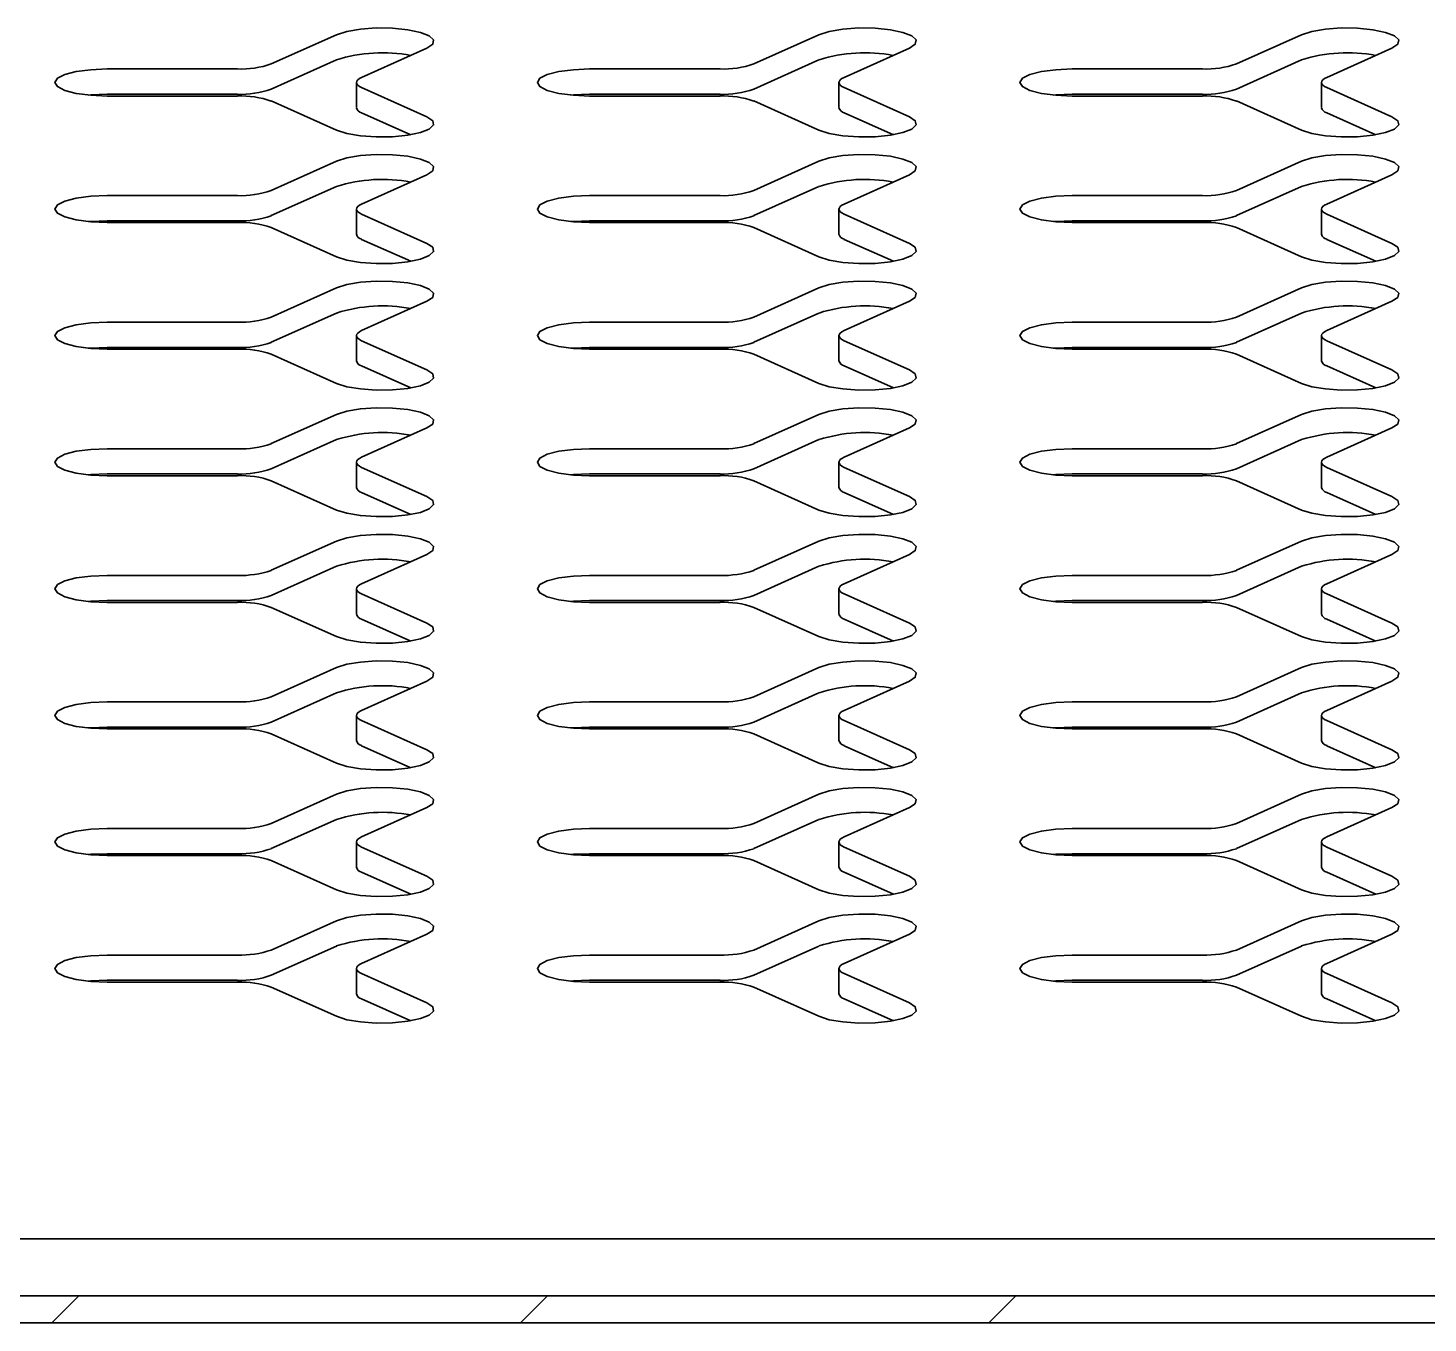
# Model space of a CAD drawing. Header units: millimetres. Extents: x 7903 to 12943, y 1512 to 5076.
# Drawn here: x 11382.9 to 11490.3, y 2355.9 to 2455.1 of the extents above; entities that cross this region are included whole.
import ezdxf

# ---------------------------------------------------------------- set-up
doc = ezdxf.new("R2010")
doc.units = ezdxf.units.MM

# ---------------------------------------------------------------- blocks, each defined once
blk = doc.blocks.new('剖面视图 C-C')
at = {"color": 7, "linetype": 'Continuous', "lineweight": 35}
for p, q in [((-191.53, 69.36), (-186.53, 71.6)), ((-154.53, 69.36), (-149.53, 71.6)), ((-117.53, 69.36), (-112.53, 71.6)), ((-184.6, 68.33), (-179.6, 70.57)), ((-147.6, 68.33), (-142.6, 70.57)), ((-110.6, 68.33), (-105.6, 70.57)), ((-194.12, 68.98), (-204.12, 68.98)), ((-186.53, 69.67), (-191.53, 67.43)), ((-157.12, 68.98), (-167.12, 68.98)), ((-149.53, 69.67), (-154.53, 67.43)), ((-120.12, 68.98), (-130.12, 68.98)), ((-112.53, 69.67), (-117.53, 67.43)), ((-185, 67.94), (-185, 66.01)), ((-148, 67.94), (-148, 66.01)), ((-111, 67.94), (-111, 66.01)), ((-204.12, 67.04), (-194.12, 67.04)), ((-194.12, 66.9), (-204.12, 66.9)), ((-184.6, 67.55), (-179.6, 65.31)), ((-167.12, 67.04), (-157.12, 67.04)), ((-157.12, 66.9), (-167.12, 66.9)), ((-147.6, 67.55), (-142.6, 65.31)), ((-130.12, 67.04), (-120.12, 67.04)), ((-120.12, 66.9), (-130.12, 66.9)), ((-110.6, 67.55), (-105.6, 65.31)), ((-191.53, 66.52), (-186.53, 64.28)), ((-180.83, 63.93), (-184.6, 65.62)), ((-154.53, 66.52), (-149.53, 64.28)), ((-143.83, 63.93), (-147.6, 65.62)), ((-117.53, 66.52), (-112.53, 64.28)), ((-106.83, 63.93), (-110.6, 65.62)), ((-191.53, 59.66), (-186.53, 61.9)), ((-154.53, 59.66), (-149.53, 61.9)), ((-117.53, 59.66), (-112.53, 61.9)), ((-184.6, 58.62), (-179.6, 60.86)), ((-147.6, 58.62), (-142.6, 60.86)), ((-110.6, 58.62), (-105.6, 60.86)), ((-194.12, 59.27), (-204.12, 59.27)), ((-186.53, 59.97), (-191.53, 57.73)), ((-157.12, 59.27), (-167.12, 59.27)), ((-149.53, 59.97), (-154.53, 57.73)), ((-120.12, 59.27), (-130.12, 59.27)), ((-112.53, 59.97), (-117.53, 57.73)), ((-185, 58.23), (-185, 56.3)), ((-148, 58.23), (-148, 56.3)), ((-111, 58.23), (-111, 56.3)), ((-204.12, 57.34), (-194.12, 57.34)), ((-194.12, 57.2), (-204.12, 57.2)), ((-184.6, 57.85), (-179.6, 55.6)), ((-167.12, 57.34), (-157.12, 57.34)), ((-157.12, 57.2), (-167.12, 57.2)), ((-147.6, 57.85), (-142.6, 55.6)), ((-130.12, 57.34), (-120.12, 57.34)), ((-120.12, 57.2), (-130.12, 57.2)), ((-110.6, 57.85), (-105.6, 55.6)), ((-191.53, 56.81), (-186.53, 54.57)), ((-180.83, 54.23), (-184.6, 55.91)), ((-154.53, 56.81), (-149.53, 54.57)), ((-143.83, 54.23), (-147.6, 55.91)), ((-117.53, 56.81), (-112.53, 54.57)), ((-106.83, 54.23), (-110.6, 55.91)), ((-191.53, 49.95), (-186.53, 52.19)), ((-154.53, 49.95), (-149.53, 52.19)), ((-117.53, 49.95), (-112.53, 52.19)), ((-184.6, 48.92), (-179.6, 51.16)), ((-147.6, 48.92), (-142.6, 51.16)), ((-110.6, 48.92), (-105.6, 51.16)), ((-194.12, 49.56), (-204.12, 49.56)), ((-186.53, 50.26), (-191.53, 48.02)), ((-157.12, 49.56), (-167.12, 49.56)), ((-149.53, 50.26), (-154.53, 48.02)), ((-120.12, 49.56), (-130.12, 49.56)), ((-112.53, 50.26), (-117.53, 48.02)), ((-185, 48.53), (-185, 46.6)), ((-148, 48.53), (-148, 46.6)), ((-111, 48.53), (-111, 46.6)), ((-204.12, 47.63), (-194.12, 47.63)), ((-194.12, 47.49), (-204.12, 47.49)), ((-184.6, 48.14), (-179.6, 45.9)), ((-167.12, 47.63), (-157.12, 47.63)), ((-157.12, 47.49), (-167.12, 47.49)), ((-147.6, 48.14), (-142.6, 45.9)), ((-130.12, 47.63), (-120.12, 47.63)), ((-120.12, 47.49), (-130.12, 47.49)), ((-110.6, 48.14), (-105.6, 45.9)), ((-191.53, 47.11), (-186.53, 44.86)), ((-180.83, 44.52), (-184.6, 46.21)), ((-154.53, 47.11), (-149.53, 44.86)), ((-143.83, 44.52), (-147.6, 46.21)), ((-117.53, 47.11), (-112.53, 44.86)), ((-106.83, 44.52), (-110.6, 46.21)), ((-191.53, 40.25), (-186.53, 42.49)), ((-154.53, 40.25), (-149.53, 42.49)), ((-117.53, 40.25), (-112.53, 42.49)), ((-184.6, 39.21), (-179.6, 41.45)), ((-147.6, 39.21), (-142.6, 41.45)), ((-110.6, 39.21), (-105.6, 41.45)), ((-194.12, 39.86), (-204.12, 39.86)), ((-186.53, 40.56), (-191.53, 38.31)), ((-157.12, 39.86), (-167.12, 39.86)), ((-149.53, 40.56), (-154.53, 38.31)), ((-120.12, 39.86), (-130.12, 39.86)), ((-112.53, 40.56), (-117.53, 38.31)), ((-185, 38.82), (-185, 36.89)), ((-148, 38.82), (-148, 36.89)), ((-111, 38.82), (-111, 36.89)), ((-204.12, 37.93), (-194.12, 37.93)), ((-194.12, 37.79), (-204.12, 37.79)), ((-184.6, 38.43), (-179.6, 36.19)), ((-167.12, 37.93), (-157.12, 37.93)), ((-157.12, 37.79), (-167.12, 37.79)), ((-147.6, 38.43), (-142.6, 36.19)), ((-130.12, 37.93), (-120.12, 37.93)), ((-120.12, 37.79), (-130.12, 37.79)), ((-110.6, 38.43), (-105.6, 36.19)), ((-191.53, 37.4), (-186.53, 35.16)), ((-180.83, 34.82), (-184.6, 36.5)), ((-154.53, 37.4), (-149.53, 35.16)), ((-143.83, 34.82), (-147.6, 36.5)), ((-117.53, 37.4), (-112.53, 35.16)), ((-106.83, 34.82), (-110.6, 36.5)), ((-191.53, 30.54), (-186.53, 32.78)), ((-154.53, 30.54), (-149.53, 32.78)), ((-117.53, 30.54), (-112.53, 32.78)), ((-184.6, 29.51), (-179.6, 31.75)), ((-147.6, 29.51), (-142.6, 31.75)), ((-110.6, 29.51), (-105.6, 31.75)), ((-194.12, 30.15), (-204.12, 30.15)), ((-186.53, 30.85), (-191.53, 28.61)), ((-157.12, 30.15), (-167.12, 30.15)), ((-149.53, 30.85), (-154.53, 28.61)), ((-120.12, 30.15), (-130.12, 30.15)), ((-112.53, 30.85), (-117.53, 28.61)), ((-185, 29.12), (-185, 27.19)), ((-148, 29.12), (-148, 27.19)), ((-111, 29.12), (-111, 27.19)), ((-204.12, 28.22), (-194.12, 28.22)), ((-194.12, 28.08), (-204.12, 28.08)), ((-184.6, 28.73), (-179.6, 26.49)), ((-167.12, 28.22), (-157.12, 28.22)), ((-157.12, 28.08), (-167.12, 28.08)), ((-147.6, 28.73), (-142.6, 26.49)), ((-130.12, 28.22), (-120.12, 28.22)), ((-120.12, 28.08), (-130.12, 28.08)), ((-110.6, 28.73), (-105.6, 26.49)), ((-191.53, 27.69), (-186.53, 25.45)), ((-154.53, 27.69), (-149.53, 25.45)), ((-117.53, 27.69), (-112.53, 25.45)), ((-180.83, 25.11), (-184.6, 26.8)), ((-143.83, 25.11), (-147.6, 26.8)), ((-106.83, 25.11), (-110.6, 26.8)), ((-191.53, 20.83), (-186.53, 23.08)), ((-154.53, 20.83), (-149.53, 23.08)), ((-117.53, 20.83), (-112.53, 23.08)), ((-184.6, 19.8), (-179.6, 22.04)), ((-147.6, 19.8), (-142.6, 22.04)), ((-110.6, 19.8), (-105.6, 22.04)), ((-194.12, 20.45), (-204.12, 20.45)), ((-186.53, 21.14), (-191.53, 18.9)), ((-157.12, 20.45), (-167.12, 20.45)), ((-149.53, 21.14), (-154.53, 18.9)), ((-120.12, 20.45), (-130.12, 20.45)), ((-112.53, 21.14), (-117.53, 18.9)), ((-185, 19.41), (-185, 17.48)), ((-148, 19.41), (-148, 17.48)), ((-111, 19.41), (-111, 17.48)), ((-204.12, 18.51), (-194.12, 18.51)), ((-194.12, 18.38), (-204.12, 18.38)), ((-184.6, 19.02), (-179.6, 16.78)), ((-167.12, 18.51), (-157.12, 18.51)), ((-157.12, 18.38), (-167.12, 18.38)), ((-147.6, 19.02), (-142.6, 16.78)), ((-130.12, 18.51), (-120.12, 18.51)), ((-120.12, 18.38), (-130.12, 18.38)), ((-110.6, 19.02), (-105.6, 16.78)), ((-191.53, 17.99), (-186.53, 15.75)), ((-154.53, 17.99), (-149.53, 15.75)), ((-117.53, 17.99), (-112.53, 15.75)), ((-180.83, 15.4), (-184.6, 17.09)), ((-143.83, 15.4), (-147.6, 17.09)), ((-106.83, 15.4), (-110.6, 17.09)), ((-191.53, 11.13), (-186.53, 13.37)), ((-154.53, 11.13), (-149.53, 13.37)), ((-117.53, 11.13), (-112.53, 13.37)), ((-184.6, 10.09), (-179.6, 12.34)), ((-147.6, 10.09), (-142.6, 12.34)), ((-110.6, 10.09), (-105.6, 12.34)), ((-194.12, 10.74), (-204.12, 10.74)), ((-186.53, 11.44), (-191.53, 9.2)), ((-157.12, 10.74), (-167.12, 10.74)), ((-149.53, 11.44), (-154.53, 9.2)), ((-120.12, 10.74), (-130.12, 10.74)), ((-112.53, 11.44), (-117.53, 9.2)), ((-185, 9.71), (-185, 7.77)), ((-148, 9.71), (-148, 7.77)), ((-111, 9.71), (-111, 7.77)), ((-204.12, 8.81), (-194.12, 8.81)), ((-194.12, 8.67), (-204.12, 8.67)), ((-184.6, 9.32), (-179.6, 7.08)), ((-167.12, 8.81), (-157.12, 8.81)), ((-157.12, 8.67), (-167.12, 8.67)), ((-147.6, 9.32), (-142.6, 7.08)), ((-130.12, 8.81), (-120.12, 8.81)), ((-120.12, 8.67), (-130.12, 8.67)), ((-110.6, 9.32), (-105.6, 7.08)), ((-191.53, 8.28), (-186.53, 6.04)), ((-154.53, 8.28), (-149.53, 6.04)), ((-117.53, 8.28), (-112.53, 6.04)), ((-180.83, 5.7), (-184.6, 7.39)), ((-143.83, 5.7), (-147.6, 7.39)), ((-106.83, 5.7), (-110.6, 7.39)), ((-191.53, 1.42), (-186.53, 3.66)), ((-154.53, 1.42), (-149.53, 3.66)), ((-117.53, 1.42), (-112.53, 3.66)), ((-184.6, 0.39), (-179.6, 2.63)), ((-147.6, 0.39), (-142.6, 2.63)), ((-110.6, 0.39), (-105.6, 2.63)), ((-186.53, 1.73), (-191.53, -0.51)), ((-149.53, 1.73), (-154.53, -0.51)), ((-112.53, 1.73), (-117.53, -0.51)), ((-194.12, 1.04), (-204.12, 1.04)), ((-185, 0), (-185, -1.93)), ((-157.12, 1.04), (-167.12, 1.04)), ((-148, 0), (-148, -1.93)), ((-120.12, 1.04), (-130.12, 1.04)), ((-111, 0), (-111, -1.93)), ((-204.12, -0.9), (-194.12, -0.9)), ((-194.12, -1.04), (-204.12, -1.04)), ((-184.6, -0.39), (-179.6, -2.63)), ((-167.12, -0.9), (-157.12, -0.9)), ((-157.12, -1.04), (-167.12, -1.04)), ((-147.6, -0.39), (-142.6, -2.63)), ((-130.12, -0.9), (-120.12, -0.9)), ((-120.12, -1.04), (-130.12, -1.04)), ((-110.6, -0.39), (-105.6, -2.63)), ((-191.53, -1.42), (-186.53, -3.66)), ((-154.53, -1.42), (-149.53, -3.66)), ((-117.53, -1.42), (-112.53, -3.66)), ((-180.83, -4.01), (-184.6, -2.32)), ((-143.83, -4.01), (-147.6, -2.32)), ((-106.83, -4.01), (-110.6, -2.32)), ((-595.08, -20.71), (54.92, -20.71)), ((-595.08, -20.71), (54.92, -20.71)), ((152.92, -25.1), (-693.08, -25.1)), ((154.92, -27.17), (-695.08, -27.17))]:
    blk.add_line(p, q, dxfattribs=at)
at = {"color": 7, "linetype": 'Continuous', "lineweight": 35, "flags": 128}
for points in [[(-179.6, 70.57), (-179.15, 70.87), (-179.08, 71.2), (-179.41, 71.51), (-180.09, 71.78), (-181.06, 71.98), (-182.23, 72.1), (-183.48, 72.12), (-184.69, 72.03), (-185.74, 71.86), (-186.53, 71.6)], [(-142.6, 70.57), (-142.15, 70.87), (-142.08, 71.2), (-142.41, 71.51), (-143.09, 71.78), (-144.06, 71.98), (-145.23, 72.1), (-146.48, 72.12), (-147.69, 72.03), (-148.74, 71.86), (-149.53, 71.6)], [(-105.6, 70.57), (-105.15, 70.87), (-105.08, 71.2), (-105.41, 71.51), (-106.09, 71.78), (-107.06, 71.98), (-108.23, 72.1), (-109.48, 72.12), (-110.69, 72.03), (-111.74, 71.86), (-112.53, 71.6)], [(-204.12, 68.98), (-205.36, 68.92), (-206.48, 68.78), (-207.36, 68.55), (-207.93, 68.26), (-208.12, 67.94), (-207.93, 67.62), (-207.36, 67.33), (-206.48, 67.1), (-205.36, 66.96), (-204.12, 66.9)], [(-167.12, 68.98), (-168.36, 68.92), (-169.48, 68.78), (-170.36, 68.55), (-170.93, 68.26), (-171.12, 67.94), (-170.93, 67.62), (-170.36, 67.33), (-169.48, 67.1), (-168.36, 66.96), (-167.12, 66.9)], [(-130.12, 68.98), (-131.36, 68.92), (-132.48, 68.78), (-133.36, 68.55), (-133.93, 68.26), (-134.12, 67.94), (-133.93, 67.62), (-133.36, 67.33), (-132.48, 67.1), (-131.36, 66.96), (-130.12, 66.9)], [(-184.6, 68.33), (-184.77, 68.24), (-184.9, 68.14), (-184.97, 68.04), (-185, 67.94), (-184.97, 67.84), (-184.9, 67.74), (-184.77, 67.64), (-184.6, 67.55)], [(-147.6, 68.33), (-147.77, 68.24), (-147.9, 68.14), (-147.97, 68.04), (-148, 67.94), (-147.97, 67.84), (-147.9, 67.74), (-147.77, 67.64), (-147.6, 67.55)], [(-110.6, 68.33), (-110.77, 68.24), (-110.9, 68.14), (-110.97, 68.04), (-111, 67.94), (-110.97, 67.84), (-110.9, 67.74), (-110.77, 67.64), (-110.6, 67.55)], [(-205.56, 66.97), (-205.36, 66.99), (-204.12, 67.04)], [(-168.56, 66.97), (-168.36, 66.99), (-167.12, 67.04)], [(-131.56, 66.97), (-131.36, 66.99), (-130.12, 67.04)], [(-186.53, 64.28), (-185.74, 64.02), (-184.69, 63.85), (-183.48, 63.76), (-182.23, 63.78), (-181.06, 63.9), (-180.09, 64.1), (-179.41, 64.37), (-179.08, 64.68), (-179.15, 65.01), (-179.6, 65.31)], [(-149.53, 64.28), (-148.74, 64.02), (-147.69, 63.85), (-146.48, 63.76), (-145.23, 63.78), (-144.06, 63.9), (-143.09, 64.1), (-142.41, 64.37), (-142.08, 64.68), (-142.15, 65.01), (-142.6, 65.31)], [(-112.53, 64.28), (-111.74, 64.02), (-110.69, 63.85), (-109.48, 63.76), (-108.23, 63.78), (-107.06, 63.9), (-106.09, 64.1), (-105.41, 64.37), (-105.08, 64.68), (-105.15, 65.01), (-105.6, 65.31)], [(-179.6, 60.86), (-179.15, 61.17), (-179.08, 61.49), (-179.41, 61.8), (-180.09, 62.07), (-181.06, 62.28), (-182.23, 62.39), (-183.48, 62.41), (-184.69, 62.33), (-185.74, 62.15), (-186.53, 61.9)], [(-142.6, 60.86), (-142.15, 61.17), (-142.08, 61.49), (-142.41, 61.8), (-143.09, 62.07), (-144.06, 62.28), (-145.23, 62.39), (-146.48, 62.41), (-147.69, 62.33), (-148.74, 62.15), (-149.53, 61.9)], [(-105.6, 60.86), (-105.15, 61.17), (-105.08, 61.49), (-105.41, 61.8), (-106.09, 62.07), (-107.06, 62.28), (-108.23, 62.39), (-109.48, 62.41), (-110.69, 62.33), (-111.74, 62.15), (-112.53, 61.9)], [(-204.12, 59.27), (-205.36, 59.22), (-206.48, 59.07), (-207.36, 58.84), (-207.93, 58.55), (-208.12, 58.23), (-207.93, 57.91), (-207.36, 57.63), (-206.48, 57.4), (-205.36, 57.25), (-204.12, 57.2)], [(-167.12, 59.27), (-168.36, 59.22), (-169.48, 59.07), (-170.36, 58.84), (-170.93, 58.55), (-171.12, 58.23), (-170.93, 57.91), (-170.36, 57.63), (-169.48, 57.4), (-168.36, 57.25), (-167.12, 57.2)], [(-130.12, 59.27), (-131.36, 59.22), (-132.48, 59.07), (-133.36, 58.84), (-133.93, 58.55), (-134.12, 58.23), (-133.93, 57.91), (-133.36, 57.63), (-132.48, 57.4), (-131.36, 57.25), (-130.12, 57.2)], [(-184.6, 58.62), (-184.77, 58.53), (-184.9, 58.44), (-184.97, 58.34), (-185, 58.23), (-184.97, 58.13), (-184.9, 58.03), (-184.77, 57.94), (-184.6, 57.85)], [(-147.6, 58.62), (-147.77, 58.53), (-147.9, 58.44), (-147.97, 58.34), (-148, 58.23), (-147.97, 58.13), (-147.9, 58.03), (-147.77, 57.94), (-147.6, 57.85)], [(-110.6, 58.62), (-110.77, 58.53), (-110.9, 58.44), (-110.97, 58.34), (-111, 58.23), (-110.97, 58.13), (-110.9, 58.03), (-110.77, 57.94), (-110.6, 57.85)], [(-205.56, 57.27), (-205.36, 57.29), (-204.12, 57.34)], [(-168.56, 57.27), (-168.36, 57.29), (-167.12, 57.34)], [(-131.56, 57.27), (-131.36, 57.29), (-130.12, 57.34)], [(-186.53, 54.57), (-185.74, 54.32), (-184.69, 54.14), (-183.48, 54.06), (-182.23, 54.07), (-181.06, 54.19), (-180.09, 54.39), (-179.41, 54.67), (-179.08, 54.98), (-179.15, 55.3), (-179.6, 55.6)], [(-149.53, 54.57), (-148.74, 54.32), (-147.69, 54.14), (-146.48, 54.06), (-145.23, 54.07), (-144.06, 54.19), (-143.09, 54.39), (-142.41, 54.67), (-142.08, 54.98), (-142.15, 55.3), (-142.6, 55.6)], [(-112.53, 54.57), (-111.74, 54.32), (-110.69, 54.14), (-109.48, 54.06), (-108.23, 54.07), (-107.06, 54.19), (-106.09, 54.39), (-105.41, 54.67), (-105.08, 54.98), (-105.15, 55.3), (-105.6, 55.6)], [(-179.6, 51.16), (-179.15, 51.46), (-179.08, 51.78), (-179.41, 52.1), (-180.09, 52.37), (-181.06, 52.57), (-182.23, 52.69), (-183.48, 52.71), (-184.69, 52.62), (-185.74, 52.45), (-186.53, 52.19)], [(-142.6, 51.16), (-142.15, 51.46), (-142.08, 51.78), (-142.41, 52.1), (-143.09, 52.37), (-144.06, 52.57), (-145.23, 52.69), (-146.48, 52.71), (-147.69, 52.62), (-148.74, 52.45), (-149.53, 52.19)], [(-105.6, 51.16), (-105.15, 51.46), (-105.08, 51.78), (-105.41, 52.1), (-106.09, 52.37), (-107.06, 52.57), (-108.23, 52.69), (-109.48, 52.71), (-110.69, 52.62), (-111.74, 52.45), (-112.53, 52.19)], [(-204.12, 49.56), (-205.36, 49.51), (-206.48, 49.37), (-207.36, 49.14), (-207.93, 48.85), (-208.12, 48.53), (-207.93, 48.21), (-207.36, 47.92), (-206.48, 47.69), (-205.36, 47.54), (-204.12, 47.49)], [(-167.12, 49.56), (-168.36, 49.51), (-169.48, 49.37), (-170.36, 49.14), (-170.93, 48.85), (-171.12, 48.53), (-170.93, 48.21), (-170.36, 47.92), (-169.48, 47.69), (-168.36, 47.54), (-167.12, 47.49)], [(-130.12, 49.56), (-131.36, 49.51), (-132.48, 49.37), (-133.36, 49.14), (-133.93, 48.85), (-134.12, 48.53), (-133.93, 48.21), (-133.36, 47.92), (-132.48, 47.69), (-131.36, 47.54), (-130.12, 47.49)], [(-184.6, 48.92), (-184.77, 48.83), (-184.9, 48.73), (-184.97, 48.63), (-185, 48.53), (-184.97, 48.43), (-184.9, 48.33), (-184.77, 48.23), (-184.6, 48.14)], [(-147.6, 48.92), (-147.77, 48.83), (-147.9, 48.73), (-147.97, 48.63), (-148, 48.53), (-147.97, 48.43), (-147.9, 48.33), (-147.77, 48.23), (-147.6, 48.14)], [(-110.6, 48.92), (-110.77, 48.83), (-110.9, 48.73), (-110.97, 48.63), (-111, 48.53), (-110.97, 48.43), (-110.9, 48.33), (-110.77, 48.23), (-110.6, 48.14)], [(-205.56, 47.56), (-205.36, 47.58), (-204.12, 47.63)], [(-168.56, 47.56), (-168.36, 47.58), (-167.12, 47.63)], [(-131.56, 47.56), (-131.36, 47.58), (-130.12, 47.63)], [(-186.53, 44.86), (-185.74, 44.61), (-184.69, 44.44), (-183.48, 44.35), (-182.23, 44.37), (-181.06, 44.48), (-180.09, 44.69), (-179.41, 44.96), (-179.08, 45.27), (-179.15, 45.6), (-179.6, 45.9)], [(-149.53, 44.86), (-148.74, 44.61), (-147.69, 44.44), (-146.48, 44.35), (-145.23, 44.37), (-144.06, 44.48), (-143.09, 44.69), (-142.41, 44.96), (-142.08, 45.27), (-142.15, 45.6), (-142.6, 45.9)], [(-112.53, 44.86), (-111.74, 44.61), (-110.69, 44.44), (-109.48, 44.35), (-108.23, 44.37), (-107.06, 44.48), (-106.09, 44.69), (-105.41, 44.96), (-105.08, 45.27), (-105.15, 45.6), (-105.6, 45.9)], [(-179.6, 41.45), (-179.15, 41.75), (-179.08, 42.08), (-179.41, 42.39), (-180.09, 42.66), (-181.06, 42.87), (-182.23, 42.98), (-183.48, 43), (-184.69, 42.92), (-185.74, 42.74), (-186.53, 42.49)], [(-142.6, 41.45), (-142.15, 41.75), (-142.08, 42.08), (-142.41, 42.39), (-143.09, 42.66), (-144.06, 42.87), (-145.23, 42.98), (-146.48, 43), (-147.69, 42.92), (-148.74, 42.74), (-149.53, 42.49)], [(-105.6, 41.45), (-105.15, 41.75), (-105.08, 42.08), (-105.41, 42.39), (-106.09, 42.66), (-107.06, 42.87), (-108.23, 42.98), (-109.48, 43), (-110.69, 42.92), (-111.74, 42.74), (-112.53, 42.49)], [(-204.12, 39.86), (-205.36, 39.81), (-206.48, 39.66), (-207.36, 39.43), (-207.93, 39.14), (-208.12, 38.82), (-207.93, 38.5), (-207.36, 38.21), (-206.48, 37.99), (-205.36, 37.84), (-204.12, 37.79)], [(-167.12, 39.86), (-168.36, 39.81), (-169.48, 39.66), (-170.36, 39.43), (-170.93, 39.14), (-171.12, 38.82), (-170.93, 38.5), (-170.36, 38.21), (-169.48, 37.99), (-168.36, 37.84), (-167.12, 37.79)], [(-130.12, 39.86), (-131.36, 39.81), (-132.48, 39.66), (-133.36, 39.43), (-133.93, 39.14), (-134.12, 38.82), (-133.93, 38.5), (-133.36, 38.21), (-132.48, 37.99), (-131.36, 37.84), (-130.12, 37.79)], [(-184.6, 39.21), (-184.77, 39.12), (-184.9, 39.02), (-184.97, 38.92), (-185, 38.82), (-184.97, 38.72), (-184.9, 38.62), (-184.77, 38.53), (-184.6, 38.43)], [(-147.6, 39.21), (-147.77, 39.12), (-147.9, 39.02), (-147.97, 38.92), (-148, 38.82), (-147.97, 38.72), (-147.9, 38.62), (-147.77, 38.53), (-147.6, 38.43)], [(-110.6, 39.21), (-110.77, 39.12), (-110.9, 39.02), (-110.97, 38.92), (-111, 38.82), (-110.97, 38.72), (-110.9, 38.62), (-110.77, 38.53), (-110.6, 38.43)], [(-205.56, 37.86), (-205.36, 37.88), (-204.12, 37.93)], [(-168.56, 37.86), (-168.36, 37.88), (-167.12, 37.93)], [(-131.56, 37.86), (-131.36, 37.88), (-130.12, 37.93)], [(-186.53, 35.16), (-185.74, 34.91), (-184.69, 34.73), (-183.48, 34.65), (-182.23, 34.66), (-181.06, 34.78), (-180.09, 34.98), (-179.41, 35.25), (-179.08, 35.57), (-179.15, 35.89), (-179.6, 36.19)], [(-149.53, 35.16), (-148.74, 34.91), (-147.69, 34.73), (-146.48, 34.65), (-145.23, 34.66), (-144.06, 34.78), (-143.09, 34.98), (-142.41, 35.25), (-142.08, 35.57), (-142.15, 35.89), (-142.6, 36.19)], [(-112.53, 35.16), (-111.74, 34.91), (-110.69, 34.73), (-109.48, 34.65), (-108.23, 34.66), (-107.06, 34.78), (-106.09, 34.98), (-105.41, 35.25), (-105.08, 35.57), (-105.15, 35.89), (-105.6, 36.19)], [(-179.6, 31.75), (-179.15, 32.05), (-179.08, 32.37), (-179.41, 32.69), (-180.09, 32.96), (-181.06, 33.16), (-182.23, 33.28), (-183.48, 33.29), (-184.69, 33.21), (-185.74, 33.03), (-186.53, 32.78)], [(-142.6, 31.75), (-142.15, 32.05), (-142.08, 32.37), (-142.41, 32.69), (-143.09, 32.96), (-144.06, 33.16), (-145.23, 33.28), (-146.48, 33.29), (-147.69, 33.21), (-148.74, 33.03), (-149.53, 32.78)], [(-105.6, 31.75), (-105.15, 32.05), (-105.08, 32.37), (-105.41, 32.69), (-106.09, 32.96), (-107.06, 33.16), (-108.23, 33.28), (-109.48, 33.29), (-110.69, 33.21), (-111.74, 33.03), (-112.53, 32.78)], [(-204.12, 30.15), (-205.36, 30.1), (-206.48, 29.95), (-207.36, 29.73), (-207.93, 29.44), (-208.12, 29.12), (-207.93, 28.8), (-207.36, 28.51), (-206.48, 28.28), (-205.36, 28.13), (-204.12, 28.08)], [(-167.12, 30.15), (-168.36, 30.1), (-169.48, 29.95), (-170.36, 29.73), (-170.93, 29.44), (-171.12, 29.12), (-170.93, 28.8), (-170.36, 28.51), (-169.48, 28.28), (-168.36, 28.13), (-167.12, 28.08)], [(-130.12, 30.15), (-131.36, 30.1), (-132.48, 29.95), (-133.36, 29.73), (-133.93, 29.44), (-134.12, 29.12), (-133.93, 28.8), (-133.36, 28.51), (-132.48, 28.28), (-131.36, 28.13), (-130.12, 28.08)], [(-184.6, 29.51), (-184.77, 29.41), (-184.9, 29.32), (-184.97, 29.22), (-185, 29.12), (-184.97, 29.02), (-184.9, 28.92), (-184.77, 28.82), (-184.6, 28.73)], [(-147.6, 29.51), (-147.77, 29.41), (-147.9, 29.32), (-147.97, 29.22), (-148, 29.12), (-147.97, 29.02), (-147.9, 28.92), (-147.77, 28.82), (-147.6, 28.73)], [(-110.6, 29.51), (-110.77, 29.41), (-110.9, 29.32), (-110.97, 29.22), (-111, 29.12), (-110.97, 29.02), (-110.9, 28.92), (-110.77, 28.82), (-110.6, 28.73)], [(-205.56, 28.15), (-205.36, 28.17), (-204.12, 28.22)], [(-168.56, 28.15), (-168.36, 28.17), (-167.12, 28.22)], [(-131.56, 28.15), (-131.36, 28.17), (-130.12, 28.22)], [(-186.53, 25.45), (-185.74, 25.2), (-184.69, 25.02), (-183.48, 24.94), (-182.23, 24.96), (-181.06, 25.07), (-180.09, 25.28), (-179.41, 25.55), (-179.08, 25.86), (-179.15, 26.19), (-179.6, 26.49)], [(-149.53, 25.45), (-148.74, 25.2), (-147.69, 25.02), (-146.48, 24.94), (-145.23, 24.96), (-144.06, 25.07), (-143.09, 25.28), (-142.41, 25.55), (-142.08, 25.86), (-142.15, 26.19), (-142.6, 26.49)], [(-112.53, 25.45), (-111.74, 25.2), (-110.69, 25.02), (-109.48, 24.94), (-108.23, 24.96), (-107.06, 25.07), (-106.09, 25.28), (-105.41, 25.55), (-105.08, 25.86), (-105.15, 26.19), (-105.6, 26.49)], [(-179.6, 22.04), (-179.15, 22.34), (-179.08, 22.67), (-179.41, 22.98), (-180.09, 23.25), (-181.06, 23.46), (-182.23, 23.57), (-183.48, 23.59), (-184.69, 23.5), (-185.74, 23.33), (-186.53, 23.08)], [(-142.6, 22.04), (-142.15, 22.34), (-142.08, 22.67), (-142.41, 22.98), (-143.09, 23.25), (-144.06, 23.46), (-145.23, 23.57), (-146.48, 23.59), (-147.69, 23.5), (-148.74, 23.33), (-149.53, 23.08)], [(-105.6, 22.04), (-105.15, 22.34), (-105.08, 22.67), (-105.41, 22.98), (-106.09, 23.25), (-107.06, 23.46), (-108.23, 23.57), (-109.48, 23.59), (-110.69, 23.5), (-111.74, 23.33), (-112.53, 23.08)], [(-204.12, 20.45), (-205.36, 20.4), (-206.48, 20.25), (-207.36, 20.02), (-207.93, 19.73), (-208.12, 19.41), (-207.93, 19.09), (-207.36, 18.8), (-206.48, 18.57), (-205.36, 18.43), (-204.12, 18.38)], [(-167.12, 20.45), (-168.36, 20.4), (-169.48, 20.25), (-170.36, 20.02), (-170.93, 19.73), (-171.12, 19.41), (-170.93, 19.09), (-170.36, 18.8), (-169.48, 18.57), (-168.36, 18.43), (-167.12, 18.38)], [(-130.12, 20.45), (-131.36, 20.4), (-132.48, 20.25), (-133.36, 20.02), (-133.93, 19.73), (-134.12, 19.41), (-133.93, 19.09), (-133.36, 18.8), (-132.48, 18.57), (-131.36, 18.43), (-130.12, 18.38)], [(-184.6, 19.8), (-184.77, 19.71), (-184.9, 19.61), (-184.97, 19.51), (-185, 19.41), (-184.97, 19.31), (-184.9, 19.21), (-184.77, 19.11), (-184.6, 19.02)], [(-147.6, 19.8), (-147.77, 19.71), (-147.9, 19.61), (-147.97, 19.51), (-148, 19.41), (-147.97, 19.31), (-147.9, 19.21), (-147.77, 19.11), (-147.6, 19.02)], [(-110.6, 19.8), (-110.77, 19.71), (-110.9, 19.61), (-110.97, 19.51), (-111, 19.41), (-110.97, 19.31), (-110.9, 19.21), (-110.77, 19.11), (-110.6, 19.02)], [(-205.56, 18.45), (-205.36, 18.46), (-204.12, 18.51)], [(-168.56, 18.45), (-168.36, 18.46), (-167.12, 18.51)], [(-131.56, 18.45), (-131.36, 18.46), (-130.12, 18.51)], [(-186.53, 15.75), (-185.74, 15.49), (-184.69, 15.32), (-183.48, 15.23), (-182.23, 15.25), (-181.06, 15.37), (-180.09, 15.57), (-179.41, 15.84), (-179.08, 16.16), (-179.15, 16.48), (-179.6, 16.78)], [(-149.53, 15.75), (-148.74, 15.49), (-147.69, 15.32), (-146.48, 15.23), (-145.23, 15.25), (-144.06, 15.37), (-143.09, 15.57), (-142.41, 15.84), (-142.08, 16.16), (-142.15, 16.48), (-142.6, 16.78)], [(-112.53, 15.75), (-111.74, 15.49), (-110.69, 15.32), (-109.48, 15.23), (-108.23, 15.25), (-107.06, 15.37), (-106.09, 15.57), (-105.41, 15.84), (-105.08, 16.16), (-105.15, 16.48), (-105.6, 16.78)], [(-179.6, 12.34), (-179.15, 12.64), (-179.08, 12.96), (-179.41, 13.27), (-180.09, 13.55), (-181.06, 13.75), (-182.23, 13.87), (-183.48, 13.88), (-184.69, 13.8), (-185.74, 13.62), (-186.53, 13.37)], [(-142.6, 12.34), (-142.15, 12.64), (-142.08, 12.96), (-142.41, 13.27), (-143.09, 13.55), (-144.06, 13.75), (-145.23, 13.87), (-146.48, 13.88), (-147.69, 13.8), (-148.74, 13.62), (-149.53, 13.37)], [(-105.6, 12.34), (-105.15, 12.64), (-105.08, 12.96), (-105.41, 13.27), (-106.09, 13.55), (-107.06, 13.75), (-108.23, 13.87), (-109.48, 13.88), (-110.69, 13.8), (-111.74, 13.62), (-112.53, 13.37)], [(-204.12, 10.74), (-205.36, 10.69), (-206.48, 10.54), (-207.36, 10.31), (-207.93, 10.03), (-208.12, 9.71), (-207.93, 9.39), (-207.36, 9.1), (-206.48, 8.87), (-205.36, 8.72), (-204.12, 8.67)], [(-167.12, 10.74), (-168.36, 10.69), (-169.48, 10.54), (-170.36, 10.31), (-170.93, 10.03), (-171.12, 9.71), (-170.93, 9.39), (-170.36, 9.1), (-169.48, 8.87), (-168.36, 8.72), (-167.12, 8.67)], [(-130.12, 10.74), (-131.36, 10.69), (-132.48, 10.54), (-133.36, 10.31), (-133.93, 10.03), (-134.12, 9.71), (-133.93, 9.39), (-133.36, 9.1), (-132.48, 8.87), (-131.36, 8.72), (-130.12, 8.67)], [(-184.6, 10.09), (-184.77, 10), (-184.9, 9.91), (-184.97, 9.81), (-185, 9.71), (-184.97, 9.6), (-184.9, 9.5), (-184.77, 9.41), (-184.6, 9.32)], [(-147.6, 10.09), (-147.77, 10), (-147.9, 9.91), (-147.97, 9.81), (-148, 9.71), (-147.97, 9.6), (-147.9, 9.5), (-147.77, 9.41), (-147.6, 9.32)], [(-110.6, 10.09), (-110.77, 10), (-110.9, 9.91), (-110.97, 9.81), (-111, 9.71), (-110.97, 9.6), (-110.9, 9.5), (-110.77, 9.41), (-110.6, 9.32)], [(-205.56, 8.74), (-205.36, 8.76), (-204.12, 8.81)], [(-168.56, 8.74), (-168.36, 8.76), (-167.12, 8.81)], [(-131.56, 8.74), (-131.36, 8.76), (-130.12, 8.81)], [(-186.53, 6.04), (-185.74, 5.79), (-184.69, 5.61), (-183.48, 5.53), (-182.23, 5.55), (-181.06, 5.66), (-180.09, 5.87), (-179.41, 6.14), (-179.08, 6.45), (-179.15, 6.77), (-179.6, 7.08)], [(-149.53, 6.04), (-148.74, 5.79), (-147.69, 5.61), (-146.48, 5.53), (-145.23, 5.55), (-144.06, 5.66), (-143.09, 5.87), (-142.41, 6.14), (-142.08, 6.45), (-142.15, 6.77), (-142.6, 7.08)], [(-112.53, 6.04), (-111.74, 5.79), (-110.69, 5.61), (-109.48, 5.53), (-108.23, 5.55), (-107.06, 5.66), (-106.09, 5.87), (-105.41, 6.14), (-105.08, 6.45), (-105.15, 6.77), (-105.6, 7.08)], [(-179.6, 2.63), (-179.15, 2.93), (-179.08, 3.26), (-179.41, 3.57), (-180.09, 3.84), (-181.06, 4.04), (-182.23, 4.16), (-183.48, 4.18), (-184.69, 4.09), (-185.74, 3.92), (-186.53, 3.66)], [(-142.6, 2.63), (-142.15, 2.93), (-142.08, 3.26), (-142.41, 3.57), (-143.09, 3.84), (-144.06, 4.04), (-145.23, 4.16), (-146.48, 4.18), (-147.69, 4.09), (-148.74, 3.92), (-149.53, 3.66)], [(-105.6, 2.63), (-105.15, 2.93), (-105.08, 3.26), (-105.41, 3.57), (-106.09, 3.84), (-107.06, 4.04), (-108.23, 4.16), (-109.48, 4.18), (-110.69, 4.09), (-111.74, 3.92), (-112.53, 3.66)], [(-204.12, 1.04), (-205.36, 0.98), (-206.48, 0.84), (-207.36, 0.61), (-207.93, 0.32), (-208.12, 0), (-207.93, -0.32), (-207.36, -0.61), (-206.48, -0.84), (-205.36, -0.98), (-204.12, -1.04)], [(-184.6, 0.39), (-184.77, 0.3), (-184.9, 0.2), (-184.97, 0.1), (-185, 0), (-184.97, -0.1), (-184.9, -0.2), (-184.77, -0.3), (-184.6, -0.39)], [(-167.12, 1.04), (-168.36, 0.98), (-169.48, 0.84), (-170.36, 0.61), (-170.93, 0.32), (-171.12, 0), (-170.93, -0.32), (-170.36, -0.61), (-169.48, -0.84), (-168.36, -0.98), (-167.12, -1.04)], [(-147.6, 0.39), (-147.77, 0.3), (-147.9, 0.2), (-147.97, 0.1), (-148, 0), (-147.97, -0.1), (-147.9, -0.2), (-147.77, -0.3), (-147.6, -0.39)], [(-130.12, 1.04), (-131.36, 0.98), (-132.48, 0.84), (-133.36, 0.61), (-133.93, 0.32), (-134.12, 0), (-133.93, -0.32), (-133.36, -0.61), (-132.48, -0.84), (-131.36, -0.98), (-130.12, -1.04)], [(-110.6, 0.39), (-110.77, 0.3), (-110.9, 0.2), (-110.97, 0.1), (-111, 0), (-110.97, -0.1), (-110.9, -0.2), (-110.77, -0.3), (-110.6, -0.39)], [(-205.56, -0.97), (-205.36, -0.95), (-204.12, -0.9)], [(-168.56, -0.97), (-168.36, -0.95), (-167.12, -0.9)], [(-131.56, -0.97), (-131.36, -0.95), (-130.12, -0.9)], [(-186.53, -3.66), (-185.74, -3.92), (-184.69, -4.09), (-183.48, -4.18), (-182.23, -4.16), (-181.06, -4.04), (-180.09, -3.84), (-179.41, -3.57), (-179.08, -3.26), (-179.15, -2.93), (-179.6, -2.63)], [(-149.53, -3.66), (-148.74, -3.92), (-147.69, -4.09), (-146.48, -4.18), (-145.23, -4.16), (-144.06, -4.04), (-143.09, -3.84), (-142.41, -3.57), (-142.08, -3.26), (-142.15, -2.93), (-142.6, -2.63)], [(-112.53, -3.66), (-111.74, -3.92), (-110.69, -4.09), (-109.48, -4.18), (-108.23, -4.16), (-107.06, -4.04), (-106.09, -3.84), (-105.41, -3.57), (-105.08, -3.26), (-105.15, -2.93), (-105.6, -2.63)]]:
    blk.add_lwpolyline(points, dxfattribs=at)
at = {"color": 7, "linetype": 'Continuous', "lineweight": 35}
for centre, radius, start, end in [((-183, 58.57), 11.65, 79.2782, 107.6041), ((-146, 58.57), 11.65, 79.2782, 107.6041), ((-109, 58.57), 11.65, 79.2782, 107.6041), ((-193.86, 76.1), 7.13, 267.876, 289.1216), ((-156.86, 76.1), 7.13, 267.876, 289.1216), ((-119.86, 76.1), 7.13, 267.876, 289.1216), ((-193.86, 74.16), 7.13, 267.876, 289.1216), ((-193.86, 59.78), 7.13, 70.8784, 92.124), ((-156.86, 74.16), 7.13, 267.876, 289.1216), ((-156.86, 59.78), 7.13, 70.8784, 92.124), ((-119.86, 74.16), 7.13, 267.876, 289.1216), ((-119.86, 59.78), 7.13, 70.8784, 92.124), ((-184.47, 66.15), 0.55, 195.469, 256.5169), ((-147.47, 66.15), 0.55, 195.469, 256.5169), ((-110.47, 66.15), 0.55, 195.469, 256.5169), ((-183, 48.86), 11.65, 79.2782, 107.6041), ((-146, 48.86), 11.65, 79.2782, 107.6041), ((-109, 48.86), 11.65, 79.2782, 107.6041), ((-193.86, 66.39), 7.13, 267.876, 289.1216), ((-156.86, 66.39), 7.13, 267.876, 289.1216), ((-119.86, 66.39), 7.13, 267.876, 289.1216), ((-193.86, 64.46), 7.13, 267.876, 289.1216), ((-193.86, 50.08), 7.13, 70.8784, 92.124), ((-156.86, 64.46), 7.13, 267.876, 289.1216), ((-156.86, 50.08), 7.13, 70.8784, 92.124), ((-119.86, 64.46), 7.13, 267.876, 289.1216), ((-119.86, 50.08), 7.13, 70.8784, 92.124), ((-184.47, 56.45), 0.55, 195.469, 256.5169), ((-147.47, 56.45), 0.55, 195.469, 256.5169), ((-110.47, 56.45), 0.55, 195.469, 256.5169), ((-183, 39.16), 11.65, 79.2782, 107.6041), ((-146, 39.16), 11.65, 79.2782, 107.6041), ((-109, 39.16), 11.65, 79.2782, 107.6041), ((-193.86, 56.68), 7.13, 267.876, 289.1216), ((-156.86, 56.68), 7.13, 267.876, 289.1216), ((-119.86, 56.68), 7.13, 267.876, 289.1216), ((-193.86, 54.75), 7.13, 267.876, 289.1216), ((-193.86, 40.37), 7.13, 70.8784, 92.124), ((-156.86, 54.75), 7.13, 267.876, 289.1216), ((-156.86, 40.37), 7.13, 70.8784, 92.124), ((-119.86, 54.75), 7.13, 267.876, 289.1216), ((-119.86, 40.37), 7.13, 70.8784, 92.124), ((-184.47, 46.74), 0.55, 195.469, 256.5169), ((-147.47, 46.74), 0.55, 195.469, 256.5169), ((-110.47, 46.74), 0.55, 195.469, 256.5169), ((-183, 29.45), 11.65, 79.2782, 107.6041), ((-146, 29.45), 11.65, 79.2782, 107.6041), ((-109, 29.45), 11.65, 79.2782, 107.6041), ((-193.86, 46.98), 7.13, 267.876, 289.1216), ((-156.86, 46.98), 7.13, 267.876, 289.1216), ((-119.86, 46.98), 7.13, 267.876, 289.1216), ((-193.86, 45.05), 7.13, 267.876, 289.1216), ((-193.86, 30.67), 7.13, 70.8784, 92.124), ((-156.86, 45.05), 7.13, 267.876, 289.1216), ((-156.86, 30.67), 7.13, 70.8784, 92.124), ((-119.86, 45.05), 7.13, 267.876, 289.1216), ((-119.86, 30.67), 7.13, 70.8784, 92.124), ((-184.47, 37.04), 0.55, 195.469, 256.5169), ((-147.47, 37.04), 0.55, 195.469, 256.5169), ((-110.47, 37.04), 0.55, 195.469, 256.5169), ((-183, 19.74), 11.65, 79.2782, 107.6041), ((-146, 19.74), 11.65, 79.2782, 107.6041), ((-109, 19.74), 11.65, 79.2782, 107.6041), ((-193.86, 37.27), 7.13, 267.876, 289.1216), ((-156.86, 37.27), 7.13, 267.876, 289.1216), ((-119.86, 37.27), 7.13, 267.876, 289.1216), ((-193.86, 35.34), 7.13, 267.876, 289.1216), ((-193.86, 20.96), 7.13, 70.8784, 92.124), ((-156.86, 35.34), 7.13, 267.876, 289.1216), ((-156.86, 20.96), 7.13, 70.8784, 92.124), ((-119.86, 35.34), 7.13, 267.876, 289.1216), ((-119.86, 20.96), 7.13, 70.8784, 92.124), ((-184.47, 27.33), 0.55, 195.469, 256.5169), ((-147.47, 27.33), 0.55, 195.469, 256.5169), ((-110.47, 27.33), 0.55, 195.469, 256.5169), ((-183, 10.04), 11.65, 79.2782, 107.6041), ((-146, 10.04), 11.65, 79.2782, 107.6041), ((-109, 10.04), 11.65, 79.2782, 107.6041), ((-193.86, 27.57), 7.13, 267.876, 289.1216), ((-156.86, 27.57), 7.13, 267.876, 289.1216), ((-119.86, 27.57), 7.13, 267.876, 289.1216), ((-193.86, 25.64), 7.13, 267.876, 289.1216), ((-193.86, 11.26), 7.13, 70.8784, 92.124), ((-156.86, 25.64), 7.13, 267.876, 289.1216), ((-156.86, 11.26), 7.13, 70.8784, 92.124), ((-119.86, 25.64), 7.13, 267.876, 289.1216), ((-119.86, 11.26), 7.13, 70.8784, 92.124), ((-184.47, 17.63), 0.55, 195.469, 256.5169), ((-147.47, 17.63), 0.55, 195.469, 256.5169), ((-110.47, 17.63), 0.55, 195.469, 256.5169), ((-183, 0.33), 11.65, 79.2782, 107.6041), ((-146, 0.33), 11.65, 79.2782, 107.6041), ((-109, 0.33), 11.65, 79.2782, 107.6041), ((-193.86, 17.86), 7.13, 267.876, 289.1216), ((-156.86, 17.86), 7.13, 267.876, 289.1216), ((-119.86, 17.86), 7.13, 267.876, 289.1216), ((-193.86, 15.93), 7.13, 267.876, 289.1216), ((-193.86, 1.55), 7.13, 70.8784, 92.124), ((-156.86, 15.93), 7.13, 267.876, 289.1216), ((-156.86, 1.55), 7.13, 70.8784, 92.124), ((-119.86, 15.93), 7.13, 267.876, 289.1216), ((-119.86, 1.55), 7.13, 70.8784, 92.124), ((-184.47, 7.92), 0.55, 195.469, 256.5169), ((-147.47, 7.92), 0.55, 195.469, 256.5169), ((-110.47, 7.92), 0.55, 195.469, 256.5169), ((-183, -9.37), 11.65, 79.2782, 107.6041), ((-146, -9.37), 11.65, 79.2782, 107.6041), ((-109, -9.37), 11.65, 79.2782, 107.6041), ((-193.86, 8.16), 7.13, 267.876, 289.1216), ((-156.86, 8.16), 7.13, 267.876, 289.1216), ((-119.86, 8.16), 7.13, 267.876, 289.1216), ((-193.86, 6.22), 7.13, 267.876, 289.1216), ((-193.86, -8.16), 7.13, 70.8784, 92.124), ((-156.86, 6.22), 7.13, 267.876, 289.1216), ((-156.86, -8.16), 7.13, 70.8784, 92.124), ((-119.86, 6.22), 7.13, 267.876, 289.1216), ((-119.86, -8.16), 7.13, 70.8784, 92.124), ((-184.47, -1.79), 0.55, 195.469, 256.5169), ((-147.47, -1.79), 0.55, 195.469, 256.5169), ((-110.47, -1.79), 0.55, 195.469, 256.5169)]:
    blk.add_arc(centre, radius, start, end, dxfattribs=at)
blk = doc.blocks.new('SW_HATCH_0')
at = {"color": 0, "linetype": 'Continuous', "lineweight": 18}
for p, q in [((457.34, -153.32), (459.41, -151.25)), ((493.26, -153.32), (495.33, -151.25)), ((529.18, -153.32), (531.25, -151.25))]:
    blk.add_line(p, q, dxfattribs=at)

msp = doc.modelspace()

# ---------------------------------------------------------------- block references
at = {"color": 7, "linetype": 'Continuous', "lineweight": 35}
msp.add_blockref('剖面视图 C-C', (11593.12138, 2383.02729), dxfattribs=at)
at = {"color": 7, "linetype": 'Continuous', "lineweight": 18}
msp.add_blockref('SW_HATCH_0', (10927.43719, 2509.17308), dxfattribs=at)

doc.saveas('drawing.dxf')
